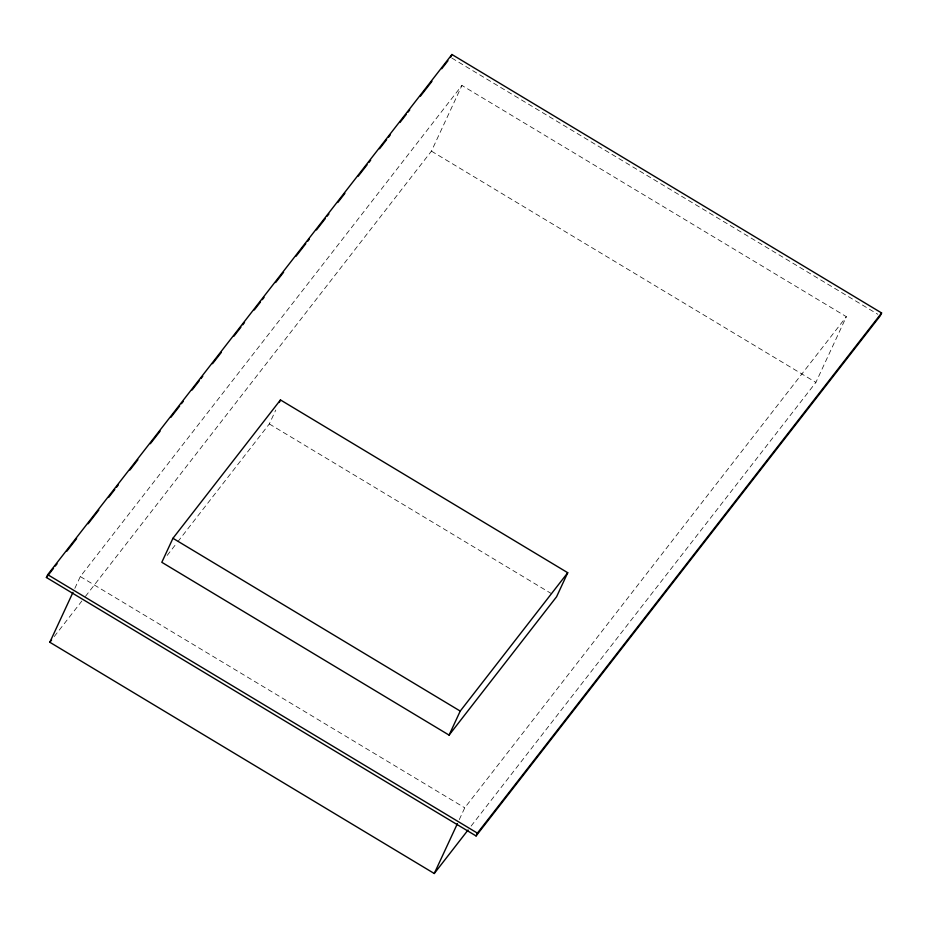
<?xml version="1.0" encoding="UTF-8"?>
<svg xmlns="http://www.w3.org/2000/svg" width="928" height="928" viewBox="0 0 928 928"><rect width="100%" height="100%" fill="white"/><g stroke="black" fill="none" stroke-linecap="round" stroke-linejoin="round"><path stroke-width="0.7" stroke-dasharray="4.64 3.48" d="M74.82 588.398L80.307 576.566L461.935 85.457L846.371 316.703L815.886 382.394L470.728 826.57M177.805 541.72L269.317 423.945L275.778 410.037M85.399 596.472L431.439 151.148L461.935 85.457M459.267 819.644L464.754 807.812L846.371 316.703M54.265 636.538L81.838 601.042M167.144 555.443L176.912 542.868M451.855 58.07L877.807 314.279M431.439 151.148L815.886 382.394M269.317 423.945L554.12 595.254M80.307 576.566L464.754 807.812"/><path stroke-width="1.39" d="M46.4 577.494L47.711 574.664L451.924 54.497L881.6 312.956L880.289 315.775L476.076 835.954L46.4 577.494L53.511 568.354M468.06 830.003L434.258 873.503L49.822 642.257L72.987 592.331M172.956 538.286L161.808 562.298L449.082 735.104L556.591 596.739L567.739 572.727L280.465 399.933L172.956 538.286L460.23 711.08L567.739 572.727M279.293 402.462L280.465 399.933M450.602 57.316L451.924 54.497M449.082 735.104L460.23 711.08M434.258 873.503L457.434 823.577M476.076 835.954L477.398 833.124L881.6 312.956M55.286 566.057L57.06 563.772M66.828 551.197L76.606 538.623M88.148 523.763L98.809 510.04M108.588 497.466L114.805 489.462M116.58 487.177L118.355 484.892M129.908 470.032L137.901 459.743M150.336 443.735L160.115 431.16M170.775 417.438L179.661 406.012M181.436 403.726L183.21 401.441M192.096 390.004L199.195 380.863M200.982 378.566L202.756 376.281M212.524 363.706L221.409 352.28M233.844 336.272L240.955 327.12M242.73 324.835L244.505 322.55M254.284 309.975L260.501 301.971M262.276 299.686L264.051 297.401M275.604 282.541L283.597 272.252M296.032 256.244L305.799 243.67M307.586 241.384L309.36 239.099M316.46 229.947L325.345 218.521M327.12 216.236L328.906 213.95M337.78 202.513L344.891 193.372M358.22 176.216L367.105 164.79M368.88 162.504L370.655 160.208M379.54 148.782L386.64 139.629M388.426 137.344L390.201 135.059M399.968 122.484L406.186 114.48M407.96 112.195L409.747 109.91M420.407 96.187L431.949 81.328M441.728 68.753L447.946 60.749M49.822 642.257L51.597 639.972M47.711 574.664L477.398 833.124"/></g></svg>
